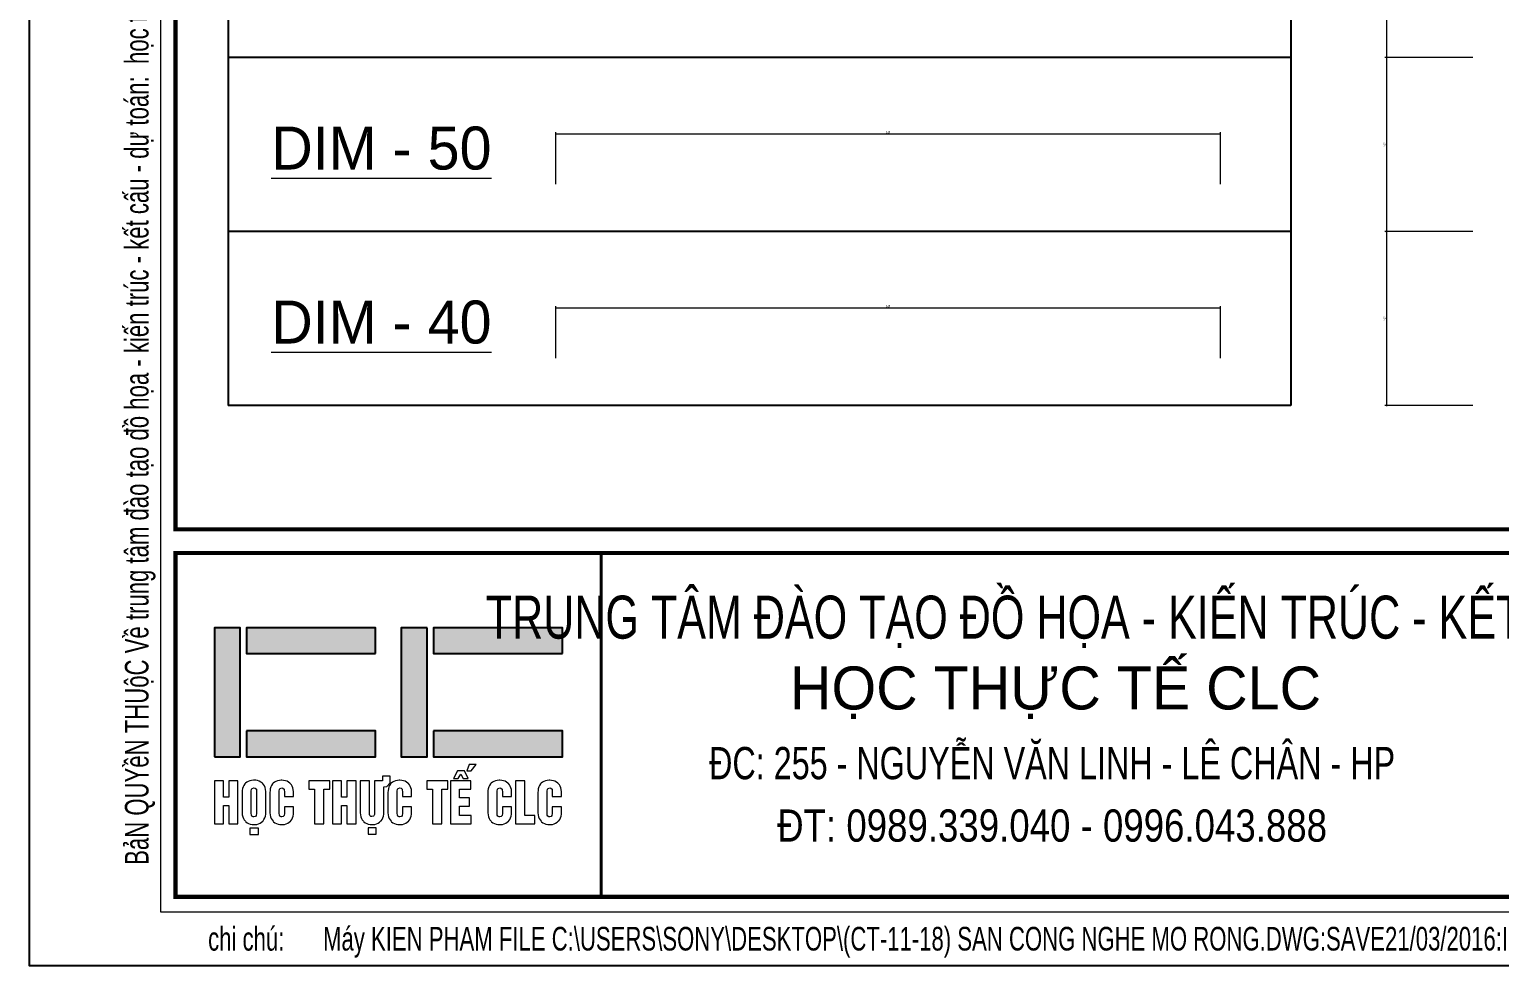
# Model space of a CAD drawing. Header units: centimetres. Extents: x 21448 to 61951, y 7284 to 18464.
# Drawn here: x 49165 to 50534, y 15494 to 16366 of the extents above; entities that cross this region are included whole.
import ezdxf
from ezdxf.enums import TextEntityAlignment as Align

# ---------------------------------------------------------------- set-up
doc = ezdxf.new("R2010")
doc.units = ezdxf.units.CM
doc.header["$MEASUREMENT"] = 0
doc.set_wipeout_variables(frame=1)
for name, color, linetype, lineweight in [('CAT', 1, 'Continuous', 40), ('DIM', 177, 'Continuous', 20), ('TEXT', 2, 'Continuous', 20), ('THAY', 7, 'Continuous', 25)]:
    doc.layers.add(name, color=color, linetype=linetype, lineweight=lineweight)
doc.styles.add('Arch-Dim', font='hoatbif.shx', dxfattribs={"width": 0.65})
doc.styles.add('TBV', font='VHHELS_0.TTF', dxfattribs={"width": 0.9, "height": 320})
doc.styles.add('tenbv', font='VHHELS_0.TTF', dxfattribs={"height": 400})
doc.styles.add('text11', font='VHAVAN_2.TTF', dxfattribs={"width": 0.7, "height": 200})
doc.styles.add('TXTDIM', font='VNARIAL_1.TTF', dxfattribs={"width": 0.7})
doc.styles.add('VnAvantH', font='VHARIAL_0.TTF')
doc.dimstyles.new('LAYOUT', dxfattribs={"dimscale": 0, "dimtxt": 2, "dimasz": 0.3, "dimexe": 1.5, "dimexo": 0, "dimgap": 0.5, "dimtad": 1, "dimdec": 0, "dimzin": 12, "dimdsep": 46, "dimtxsty": 'TXTDIM', "dimblk": 'SLASH', "dimcen": 1.5, "dimclrd": 256, "dimclre": 256, "dimclrt": 2, "dimadec": 0, "dimazin": 0, "dimtfac": 1, "dimtdec": 0, "dimtix": 1, "dimtmove": 0, "dimatfit": 3, "dimldrblk": 'CLOSEDBLANK', "dimfxl": 2, "dimtolj": 1, "dimtzin": 0, "dimlwd": 9, "dimlwe": 9, "dimarcsym": 1})

# ---------------------------------------------------------------- blocks, each defined once
blk = doc.blocks.new('SLASH')
at = {"layer": 'DIM', "color": 16}
blk.add_line((-1.2, 0), (1.2, 0), dxfattribs=at)
at = {"layer": 'DIM', "color": 16, "linetype": 'Continuous'}
blk.add_line((-0.6, -0.6), (0.6, 0.6), dxfattribs=at)
blk = doc.blocks.new('*D155')
at = {"layer": 'Defpoints', "color": 0}
for p in [(50508.6, 16501.3), (50428.2, 16339.4), (50508.6, 16339.4)]:
    blk.add_point(p, dxfattribs=at)
at = {"layer": 'DIM', "lineweight": 9}
for p, q in [((50508.6, 16501.3), (50426.7, 16501.3)), ((50428.2, 16501), (50428.2, 16339.7)), ((50508.6, 16339.4), (50426.7, 16339.4))]:
    blk.add_line(p, q, dxfattribs=at)
at = {"layer": 'DIM', "lineweight": 9, "xscale": 0.3, "yscale": 0.3, "zscale": 0.3}
for p, rotation in [((50428.2, 16501.3), 90), ((50428.2, 16339.4), 270)]:
    blk.add_blockref('SLASH', p, dxfattribs=dict(at, rotation=rotation))
at = {"layer": 'DIM', "color": 2, "insert": (50426.7, 16420.3), "char_height": 2, "attachment_point": 5, "rotation": 90, "style": 'TXTDIM'}
blk.add_mtext('\\A1;162', dxfattribs=at)
blk = doc.blocks.new('_ClosedBlank')
at = {"color": 0, "linetype": 'ByBlock', "lineweight": -2}
for p, q in [((-1, 0.2), (0, 0)), ((-1, 0.2), (-1, -0.2)), ((0, 0), (-1, -0.2))]:
    blk.add_line(p, q, dxfattribs=at)
blk = doc.blocks.new('*D157')
at = {"layer": 'Defpoints', "color": 0}
for p in [(50508.6, 16339.4), (50428.2, 16177.4), (50508.6, 16177.4)]:
    blk.add_point(p, dxfattribs=at)
at = {"layer": 'DIM', "lineweight": 9}
for p, q in [((50508.6, 16339.4), (50426.7, 16339.4)), ((50428.2, 16339.1), (50428.2, 16177.7)), ((50508.6, 16177.4), (50426.7, 16177.4))]:
    blk.add_line(p, q, dxfattribs=at)
at = {"layer": 'DIM', "lineweight": 9, "xscale": 0.3, "yscale": 0.3, "zscale": 0.3}
for p, rotation in [((50428.2, 16339.4), 90), ((50428.2, 16177.4), 270)]:
    blk.add_blockref('SLASH', p, dxfattribs=dict(at, rotation=rotation))
at = {"layer": 'DIM', "color": 2, "insert": (50426.7, 16258.4), "char_height": 2, "attachment_point": 5, "rotation": 90, "style": 'TXTDIM'}
blk.add_mtext('\\A1;162', dxfattribs=at)
blk = doc.blocks.new('*D158')
at = {"layer": 'Defpoints', "color": 0}
for p in [(50508.6, 16177.4), (50428.2, 16015.5), (50508.6, 16015.5)]:
    blk.add_point(p, dxfattribs=at)
at = {"layer": 'DIM', "lineweight": 9}
for p, q in [((50508.6, 16177.4), (50426.7, 16177.4)), ((50428.2, 16177.1), (50428.2, 16015.8)), ((50508.6, 16015.5), (50426.7, 16015.5))]:
    blk.add_line(p, q, dxfattribs=at)
at = {"layer": 'DIM', "lineweight": 9, "xscale": 0.3, "yscale": 0.3, "zscale": 0.3}
for p, rotation in [((50428.2, 16177.4), 90), ((50428.2, 16015.5), 270)]:
    blk.add_blockref('SLASH', p, dxfattribs=dict(at, rotation=rotation))
at = {"layer": 'DIM', "color": 2, "insert": (50426.7, 16096.5), "char_height": 2, "attachment_point": 5, "rotation": 90, "style": 'TXTDIM'}
blk.add_mtext('\\A1;162', dxfattribs=at)
blk = doc.blocks.new('KhungA3')
blk.add_wipeout([(140, 3560), (140, 28561), (40095, 28561), (40140, 28561), (40140, 3560), (40780, 3560), (40780, 29201), (-1220, 29201), (-1220, -500), (40780, -500), (40780, 3560)])
at = {"layer": 'CAT', "true_color": 0xe60000}
h = blk.add_hatch(color=1, dxfattribs=at)
h.paths.add_polyline_path([(2482, 2644), (2242, 2644), (2242, 1444), (2482, 1444)])
h.paths.add_polyline_path([(2542, 1684), (2542, 1444), (3742, 1444), (3742, 1684)])
at = {"layer": 'TEXT', "true_color": 0xf0f000}
h = blk.add_hatch(color=2, dxfattribs=at)
h.paths.add_polyline_path([(3742, 2404), (3742, 2644), (2542, 2644), (2542, 2404)])
h.paths.add_polyline_path([(2002, 2404), (2002, 2644), (802, 2644), (802, 2404)])
h.paths.add_polyline_path([(802, 1684), (802, 1444), (2002, 1444), (2002, 1684)])
h.paths.add_polyline_path([(502, 1444), (742, 1444), (742, 2644), (502, 2644)])
for points in [[(502, 1444), (742, 1444), (742, 2644), (502, 2644), (502, 1444)], [(2002, 2404), (2002, 2644), (802, 2644), (802, 2404), (2002, 2404)], [(2482, 2644), (2242, 2644), (2242, 1444), (2482, 1444), (2482, 2644)], [(3742, 2404), (3742, 2644), (2542, 2644), (2542, 2404), (3742, 2404)], [(802, 1684), (802, 1444), (2002, 1444), (2002, 1684), (802, 1684)], [(2542, 1684), (2542, 1444), (3742, 1444), (3742, 1684), (2542, 1684)]]:
    blk.add_lwpolyline(points, close=True)
at = {"layer": 'CAT', "color": 250}
blk.add_line((4103, 3340), (4103, 140), dxfattribs=at)
at = {"layer": 'CAT', "color": 16, "const_width": 39.5}
for points in [[(40140, 3560), (140, 3560), (140, 28561), (40140, 28561)], [(140, 140), (40140, 140), (40140, 3340), (140, 3340)]]:
    blk.add_lwpolyline(points, close=True, dxfattribs=at)
at = {"layer": 'Defpoints', "color": 250}
blk.add_lwpolyline([(-1220, 29201), (40780, 29201), (40780, -500), (-1220, -500)], close=True, dxfattribs=at)
at = {"layer": 'DIM', "color": 7, "lineweight": 0}
for p, q in [((2873, 1373), (2853, 1312)), ((2938, 1373), (2873, 1373)), ((2893, 1312), (2938, 1373)), ((2140, 1264), (2068, 1264)), ((2068, 1264), (2068, 1219)), ((2140, 1201), (2140, 1264)), ((2766, 1312), (2728, 1243)), ((2728, 1243), (2773, 1243)), ((2832, 1312), (2766, 1312)), ((2773, 1243), (2797, 1282)), ((2797, 1282), (2817, 1243)), ((2817, 1243), (2865, 1243)), ((2865, 1243), (2832, 1312)), ((2853, 1312), (2893, 1312)), ((587, 1219), (502, 1219)), ((502, 1219), (502, 819)), ((587, 1069), (587, 1219)), ((722, 1219), (637, 1219)), ((637, 1219), (637, 1069)), ((722, 819), (722, 1219)), ((761, 1130), (760, 1111)), ((760, 1111), (760, 928)), ((764, 1148), (761, 1130)), ((770, 1164), (764, 1148)), ((777, 1178), (770, 1164)), ((786, 1191), (777, 1178)), ((792, 1198), (786, 1191)), ((803, 1207), (792, 1198)), ((817, 1215), (803, 1207)), ((832, 1221), (817, 1215)), ((848, 1224), (832, 1221)), ((846, 1125), (849, 1142)), ((846, 1118), (846, 1125)), ((846, 920), (846, 1118)), ((866, 1226), (848, 1224)), ((849, 1142), (855, 1150)), ((855, 1150), (871, 1155)), ((871, 1226), (866, 1226)), ((889, 1225), (871, 1226)), ((871, 1155), (882, 1153)), ((882, 1153), (893, 1142)), ((905, 1222), (889, 1225)), ((893, 1142), (894, 1137)), ((894, 1137), (895, 1118)), ((895, 1118), (895, 920)), ((920, 1217), (905, 1222)), ((934, 1209), (920, 1217)), ((947, 1200), (934, 1209)), ((951, 1197), (947, 1200)), ((961, 1185), (951, 1197)), ((969, 1172), (961, 1185)), ((975, 1157), (969, 1172)), ((979, 1140), (975, 1157)), ((981, 1121), (979, 1140)), ((981, 1111), (981, 1121)), ((981, 928), (981, 1111)), ((1020, 1130), (1019, 1110)), ((1019, 1110), (1019, 928)), ((1023, 1147), (1020, 1130)), ((1028, 1164), (1023, 1147)), ((1035, 1178), (1028, 1164)), ((1044, 1191), (1035, 1178)), ((1050, 1197), (1044, 1191)), ((1062, 1207), (1050, 1197)), ((1075, 1215), (1062, 1207)), ((1090, 1220), (1075, 1215)), ((1107, 1224), (1090, 1220)), ((1105, 1125), (1108, 1142)), ((1105, 1118), (1105, 1125)), ((1105, 920), (1105, 1118)), ((1124, 1226), (1107, 1224)), ((1108, 1142), (1114, 1150)), ((1114, 1150), (1129, 1154)), ((1129, 1226), (1124, 1226)), ((1147, 1224), (1129, 1226)), ((1129, 1154), (1141, 1152)), ((1141, 1152), (1151, 1141)), ((1164, 1221), (1147, 1224)), ((1151, 1141), (1152, 1136)), ((1152, 1136), (1154, 1118)), ((1154, 1118), (1154, 1073)), ((1179, 1216), (1164, 1221)), ((1193, 1209), (1179, 1216)), ((1206, 1199), (1193, 1209)), ((1209, 1196), (1206, 1199)), ((1219, 1184), (1209, 1196)), ((1227, 1171), (1219, 1184)), ((1233, 1156), (1227, 1171)), ((1237, 1138), (1233, 1156)), ((1239, 1119), (1237, 1138)), ((1240, 1110), (1239, 1119)), ((1240, 1073), (1240, 1110)), ((1576, 1219), (1380, 1219)), ((1380, 1219), (1380, 1142)), ((1380, 1142), (1435, 1142)), ((1435, 1142), (1435, 819)), ((1521, 819), (1521, 1142)), ((1521, 1142), (1576, 1142)), ((1576, 1142), (1576, 1219)), ((1686, 1219), (1601, 1219)), ((1601, 1219), (1601, 819)), ((1686, 1069), (1686, 1219)), ((1821, 1219), (1735, 1219)), ((1735, 1219), (1735, 1069)), ((1821, 819), (1821, 1219)), ((1945, 1220), (1859, 1220)), ((1859, 1220), (1859, 928)), ((1945, 927), (1945, 1220)), ((1994, 1220), (1994, 927)), ((2068, 1219), (1994, 1220)), ((2080, 928), (2081, 1164)), ((2081, 1164), (2107, 1166)), ((2107, 1166), (2140, 1201)), ((2119, 1130), (2118, 1110)), ((2118, 1110), (2118, 928)), ((2122, 1147), (2119, 1130)), ((2127, 1164), (2122, 1147)), ((2134, 1178), (2127, 1164)), ((2143, 1191), (2134, 1178)), ((2149, 1197), (2143, 1191)), ((2161, 1207), (2149, 1197)), ((2174, 1215), (2161, 1207)), ((2189, 1220), (2174, 1215)), ((2206, 1224), (2189, 1220)), ((2203, 1118), (2204, 1125)), ((2203, 920), (2203, 1118)), ((2204, 1125), (2207, 1142)), ((2223, 1226), (2206, 1224)), ((2207, 1142), (2213, 1150)), ((2213, 1150), (2228, 1154)), ((2228, 1226), (2223, 1226)), ((2246, 1224), (2228, 1226)), ((2228, 1154), (2240, 1152)), ((2240, 1152), (2250, 1141)), ((2262, 1221), (2246, 1224)), ((2250, 1141), (2251, 1136)), ((2251, 1136), (2253, 1118)), ((2253, 1118), (2253, 1073)), ((2278, 1216), (2262, 1221)), ((2292, 1209), (2278, 1216)), ((2304, 1199), (2292, 1209)), ((2308, 1196), (2304, 1199)), ((2318, 1184), (2308, 1196)), ((2326, 1171), (2318, 1184)), ((2332, 1156), (2326, 1171)), ((2336, 1138), (2332, 1156)), ((2338, 1119), (2336, 1138)), ((2338, 1110), (2338, 1119)), ((2338, 1073), (2338, 1110)), ((2675, 1219), (2479, 1219)), ((2479, 1219), (2479, 1142)), ((2479, 1142), (2534, 1142)), ((2534, 1142), (2534, 819)), ((2620, 819), (2620, 1142)), ((2620, 1142), (2675, 1142)), ((2675, 1142), (2675, 1219)), ((2890, 1220), (2699, 1220)), ((2699, 1220), (2699, 819)), ((2785, 1062), (2785, 1142)), ((2785, 1142), (2890, 1142)), ((2890, 1142), (2890, 1220)), ((3049, 1130), (3048, 1110)), ((3048, 1110), (3048, 928)), ((3052, 1147), (3049, 1130)), ((3057, 1164), (3052, 1147)), ((3064, 1178), (3057, 1164)), ((3074, 1191), (3064, 1178)), ((3079, 1197), (3074, 1191)), ((3091, 1207), (3079, 1197)), ((3105, 1215), (3091, 1207)), ((3120, 1220), (3105, 1215)), ((3136, 1224), (3120, 1220)), ((3134, 1125), (3137, 1142)), ((3134, 1118), (3134, 1125)), ((3134, 920), (3134, 1118)), ((3154, 1226), (3136, 1224)), ((3137, 1142), (3143, 1150)), ((3143, 1150), (3159, 1154)), ((3159, 1226), (3154, 1226)), ((3177, 1224), (3159, 1226)), ((3159, 1154), (3170, 1152)), ((3170, 1152), (3180, 1141)), ((3193, 1221), (3177, 1224)), ((3180, 1141), (3182, 1136)), ((3182, 1136), (3183, 1118)), ((3183, 1118), (3183, 1073)), ((3208, 1216), (3193, 1221)), ((3222, 1209), (3208, 1216)), ((3235, 1199), (3222, 1209)), ((3239, 1196), (3235, 1199)), ((3249, 1184), (3239, 1196)), ((3257, 1171), (3249, 1184)), ((3263, 1156), (3257, 1171)), ((3267, 1138), (3263, 1156)), ((3269, 1119), (3267, 1138)), ((3269, 1110), (3269, 1119)), ((3269, 1073), (3269, 1110)), ((3393, 1219), (3307, 1219)), ((3307, 1219), (3307, 819)), ((3393, 896), (3393, 1219)), ((3515, 1130), (3514, 1110)), ((3514, 1110), (3514, 928)), ((3518, 1147), (3515, 1130)), ((3523, 1164), (3518, 1147)), ((3530, 1178), (3523, 1164)), ((3539, 1191), (3530, 1178)), ((3545, 1197), (3539, 1191)), ((3557, 1207), (3545, 1197)), ((3570, 1215), (3557, 1207)), ((3585, 1220), (3570, 1215)), ((3601, 1224), (3585, 1220)), ((3599, 1125), (3602, 1142)), ((3599, 1118), (3599, 1125)), ((3599, 920), (3599, 1118)), ((3619, 1226), (3601, 1224)), ((3602, 1142), (3609, 1150)), ((3609, 1150), (3624, 1154)), ((3624, 1226), (3619, 1226)), ((3642, 1224), (3624, 1226)), ((3624, 1154), (3635, 1152)), ((3635, 1152), (3646, 1141)), ((3658, 1221), (3642, 1224)), ((3646, 1141), (3647, 1136)), ((3647, 1136), (3648, 1118)), ((3648, 1118), (3648, 1073)), ((3673, 1216), (3658, 1221)), ((3687, 1209), (3673, 1216)), ((3700, 1199), (3687, 1209)), ((3704, 1196), (3700, 1199)), ((3714, 1184), (3704, 1196)), ((3722, 1171), (3714, 1184)), ((3728, 1156), (3722, 1171)), ((3732, 1138), (3728, 1156)), ((3734, 1119), (3732, 1138)), ((3734, 1110), (3734, 1119)), ((3734, 1073), (3734, 1110)), ((637, 1069), (587, 1069)), ((587, 819), (587, 989)), ((587, 989), (637, 989)), ((637, 989), (637, 819)), ((1154, 1073), (1240, 1073)), ((1240, 979), (1154, 979)), ((1154, 979), (1154, 920)), ((1240, 928), (1240, 979)), ((1735, 1069), (1686, 1069)), ((1686, 819), (1686, 989)), ((1686, 989), (1735, 989)), ((1735, 989), (1735, 819)), ((2253, 1073), (2338, 1073)), ((2338, 979), (2253, 979)), ((2253, 979), (2253, 920)), ((2338, 928), (2338, 979)), ((2877, 1062), (2785, 1062)), ((2785, 896), (2785, 985)), ((2785, 985), (2877, 985)), ((2877, 985), (2877, 1062)), ((3183, 1073), (3269, 1073)), ((3269, 979), (3183, 979)), ((3183, 979), (3183, 920)), ((3269, 928), (3269, 979)), ((3648, 1073), (3734, 1073)), ((3734, 979), (3648, 979)), ((3648, 979), (3648, 920)), ((3734, 928), (3734, 979)), ((760, 928), (761, 921)), ((761, 921), (762, 902)), ((762, 902), (766, 885)), ((766, 885), (772, 870)), ((772, 870), (781, 856)), ((781, 856), (791, 844)), ((791, 844), (795, 839)), ((795, 839), (807, 830)), ((807, 830), (821, 822)), ((821, 822), (836, 817)), ((848, 901), (846, 920)), ((852, 892), (848, 901)), ((864, 884), (852, 892)), ((871, 884), (864, 884)), ((885, 889), (871, 884)), ((892, 898), (885, 889)), ((895, 915), (892, 898)), ((895, 920), (895, 915)), ((912, 819), (927, 825)), ((927, 825), (940, 834)), ((940, 834), (952, 844)), ((952, 844), (955, 848)), ((955, 848), (964, 861)), ((964, 861), (972, 876)), ((972, 876), (977, 892)), ((977, 892), (980, 909)), ((980, 909), (981, 928)), ((1019, 928), (1019, 921)), ((1019, 921), (1021, 902)), ((1021, 902), (1025, 885)), ((1025, 885), (1031, 870)), ((1031, 870), (1039, 856)), ((1039, 856), (1049, 844)), ((1049, 844), (1054, 839)), ((1054, 839), (1066, 830)), ((1066, 830), (1080, 822)), ((1080, 822), (1095, 817)), ((1107, 901), (1105, 920)), ((1110, 892), (1107, 901)), ((1123, 884), (1110, 892)), ((1129, 884), (1123, 884)), ((1144, 889), (1129, 884)), ((1151, 898), (1144, 889)), ((1154, 915), (1151, 898)), ((1154, 920), (1154, 915)), ((1170, 819), (1185, 825)), ((1185, 825), (1198, 834)), ((1198, 834), (1210, 844)), ((1210, 844), (1213, 848)), ((1213, 848), (1223, 861)), ((1223, 861), (1230, 875)), ((1230, 875), (1235, 891)), ((1235, 891), (1238, 909)), ((1238, 909), (1240, 928)), ((1859, 928), (1859, 921)), ((1859, 921), (1861, 902)), ((1861, 902), (1865, 885)), ((1865, 885), (1871, 870)), ((1871, 870), (1879, 856)), ((1879, 856), (1890, 844)), ((1890, 844), (1894, 839)), ((1894, 839), (1906, 830)), ((1906, 830), (1920, 822)), ((1920, 822), (1935, 817)), ((1946, 907), (1945, 927)), ((1949, 897), (1946, 907)), ((1959, 888), (1949, 897)), ((1969, 887), (1959, 888)), ((1985, 891), (1969, 887)), ((1988, 895), (1985, 891)), ((1993, 907), (1988, 895)), ((1994, 927), (1993, 907)), ((2011, 819), (2026, 825)), ((2026, 825), (2039, 834)), ((2039, 834), (2050, 844)), ((2050, 844), (2054, 848)), ((2054, 848), (2063, 861)), ((2063, 861), (2071, 876)), ((2071, 876), (2076, 892)), ((2076, 892), (2079, 909)), ((2079, 909), (2080, 928)), ((2118, 928), (2118, 921)), ((2118, 921), (2120, 902)), ((2120, 902), (2124, 885)), ((2124, 885), (2130, 870)), ((2130, 870), (2138, 856)), ((2138, 856), (2148, 844)), ((2148, 844), (2152, 839)), ((2152, 839), (2165, 830)), ((2165, 830), (2178, 822)), ((2178, 822), (2194, 817)), ((2206, 901), (2203, 920)), ((2209, 892), (2206, 901)), ((2222, 884), (2209, 892)), ((2228, 884), (2222, 884)), ((2243, 889), (2228, 884)), ((2249, 898), (2243, 889)), ((2253, 915), (2249, 898)), ((2253, 920), (2253, 915)), ((2269, 819), (2284, 825)), ((2284, 825), (2297, 834)), ((2297, 834), (2309, 844)), ((2309, 844), (2312, 848)), ((2312, 848), (2321, 861)), ((2321, 861), (2329, 875)), ((2329, 875), (2334, 891)), ((2334, 891), (2337, 909)), ((2337, 909), (2338, 928)), ((2894, 896), (2785, 896)), ((2894, 819), (2894, 896)), ((3048, 928), (3048, 921)), ((3048, 921), (3050, 902)), ((3050, 902), (3054, 885)), ((3054, 885), (3060, 870)), ((3060, 870), (3068, 856)), ((3068, 856), (3079, 844)), ((3079, 844), (3083, 839)), ((3083, 839), (3095, 830)), ((3095, 830), (3109, 822)), ((3109, 822), (3124, 817)), ((3136, 901), (3134, 920)), ((3140, 892), (3136, 901)), ((3152, 884), (3140, 892)), ((3159, 884), (3152, 884)), ((3173, 889), (3159, 884)), ((3180, 898), (3173, 889)), ((3183, 915), (3180, 898)), ((3183, 920), (3183, 915)), ((3200, 819), (3214, 825)), ((3214, 825), (3227, 834)), ((3227, 834), (3239, 844)), ((3239, 844), (3242, 848)), ((3242, 848), (3252, 861)), ((3252, 861), (3259, 875)), ((3259, 875), (3265, 891)), ((3265, 891), (3268, 909)), ((3268, 909), (3269, 928)), ((3486, 896), (3393, 896)), ((3486, 819), (3486, 896)), ((3514, 928), (3514, 921)), ((3514, 921), (3515, 902)), ((3515, 902), (3519, 885)), ((3519, 885), (3526, 870)), ((3526, 870), (3534, 856)), ((3534, 856), (3544, 844)), ((3544, 844), (3548, 839)), ((3548, 839), (3560, 830)), ((3560, 830), (3574, 822)), ((3574, 822), (3589, 817)), ((3601, 901), (3599, 920)), ((3605, 892), (3601, 901)), ((3617, 884), (3605, 892)), ((3624, 884), (3617, 884)), ((3639, 889), (3624, 884)), ((3645, 898), (3639, 889)), ((3648, 915), (3645, 898)), ((3648, 920), (3648, 915)), ((3665, 819), (3679, 825)), ((3679, 825), (3693, 834)), ((3693, 834), (3704, 844)), ((3704, 844), (3708, 848)), ((3708, 848), (3717, 861)), ((3717, 861), (3725, 875)), ((3725, 875), (3730, 891)), ((3730, 891), (3733, 909)), ((3733, 909), (3734, 928)), ((502, 819), (587, 819)), ((637, 819), (722, 819)), ((912, 781), (832, 781)), ((832, 781), (832, 722)), ((832, 722), (912, 722)), ((836, 817), (853, 814)), ((853, 814), (871, 813)), ((871, 813), (879, 813)), ((879, 813), (896, 815)), ((896, 815), (912, 819)), ((912, 722), (912, 781)), ((1095, 817), (1111, 814)), ((1111, 814), (1129, 813)), ((1129, 813), (1137, 813)), ((1137, 813), (1155, 815)), ((1155, 815), (1170, 819)), ((1435, 819), (1521, 819)), ((1601, 819), (1686, 819)), ((1735, 819), (1821, 819)), ((1935, 817), (1952, 814)), ((2009, 784), (1935, 784)), ((1935, 784), (1935, 725)), ((1935, 725), (2009, 725)), ((1952, 814), (1969, 813)), ((1969, 813), (1978, 813)), ((1978, 813), (1995, 815)), ((1995, 815), (2011, 819)), ((2009, 725), (2009, 784)), ((2194, 817), (2210, 814)), ((2210, 814), (2228, 813)), ((2228, 813), (2236, 813)), ((2236, 813), (2253, 815)), ((2253, 815), (2269, 819)), ((2534, 819), (2620, 819)), ((2699, 819), (2894, 819)), ((3124, 817), (3141, 814)), ((3141, 814), (3159, 813)), ((3159, 813), (3166, 813)), ((3166, 813), (3184, 815)), ((3184, 815), (3200, 819)), ((3307, 819), (3486, 819)), ((3589, 817), (3606, 814)), ((3606, 814), (3624, 813)), ((3624, 813), (3632, 813)), ((3632, 813), (3649, 815)), ((3649, 815), (3665, 819))]:
    blk.add_line(p, q, dxfattribs=at)
at = {"layer": 'DIM', "color": 250}
blk.add_line((140, 140), (40140, 140), dxfattribs=at)
for points in [[(502, 1444), (742, 1444), (742, 2644), (502, 2644), (502, 1444)], [(2002, 2404), (2002, 2644), (802, 2644), (802, 2404), (2002, 2404)]]:
    blk.add_lwpolyline(points, close=True, dxfattribs=at)
at = {"layer": 'TEXT', "color": 250}
blk.add_lwpolyline([(0, 28701), (0, 0), (40280, 0), (40280, 28701)], close=True, dxfattribs=at)
at = {"layer": 'TEXT', "color": 250, "style": 'Arch-Dim', "width": 0.7}
blk.add_text('B¶N QUYÒN THUéC VÒ trung t©m ®µo t¹o ®å häa - kiÕn tróc - kÕt cÊu - dù to¸n:  häc thùc tÕ clc DT: 0989.339.040  ./. Facebook: HocthucteCLC ./. Mail: HocthucteCLC@gmail.com', height=220, rotation=90, dxfattribs=at).set_placement((-111, 438))
at = {"layer": 'TEXT', "color": 7, "style": 'tenbv', "width": 0.75}
blk.add_text('trung t©m ®µo t¹o ®å häa - kiÕn tróc - kÕt cÊu', height=400, dxfattribs=at).set_placement((8333, 2543), align=Align.CENTER)
at = {"layer": 'TEXT', "color": 7, "style": 'tenbv'}
blk.add_text('häc thùc tÕ clc', height=400, dxfattribs=at).set_placement((8333, 1884), align=Align.CENTER)
at = {"layer": 'TEXT', "color": 250, "style": 'text11'}
for s, width, p in [('®c: 255 - nguyÔn v¨n linh - lª ch©n - hp', 0.75, (8301, 1235)), ('®t: 0989.339.040 - 0996.043.888', 0.85, (8301, 654))]:
    blk.add_text(s, height=300, dxfattribs=dict(at, width=width)).set_placement(p, align=Align.CENTER)
at = {"layer": 'TEXT', "color": 250, "style": 'Arch-Dim', "width": 0.7}
blk.add_text('chi chó:', height=220, dxfattribs=at).set_placement((444, -360))
at = {"layer": 'TEXT', "color": 250, "style": 'VnAvantH'}
for tag, p in [('TENBV1', (36103, 2390)), ('TENBVE2', (36130, 1905)), ('TENBVE3', (36130, 1411))]:
    blk.add_attdef(tag, text='', height=250, dxfattribs=at).set_placement(p, align=Align.CENTER)
at = {"layer": 'TEXT', "color": 250}
for tag, height, style, width, p in [('GHICHU1', 250, 'text11', 0.7, (26205, 442)), ('01', 300, 'VnAvantH', 0.85, (39795, 405))]:
    blk.add_attdef(tag, text='', height=height, dxfattribs=dict(at, style=style, width=width)).set_placement(p, align=Align.CENTER)
at = {"layer": 'TEXT', "color": 7, "style": 'VnAvantH', "width": 0.85}
blk.add_attdef('KT-01', text='', height=300, dxfattribs=at).set_placement((39395, 409), align=Align.CENTER)
at = {"layer": 'TEXT', "color": 250, "style": 'Arch-Dim', "width": 0.7}
blk.add_attdef('GHICHU', (1514, -360), '', height=220, dxfattribs=at)
blk = doc.blocks.new('*D179')
at = {"layer": 'Defpoints', "color": 0}
for p in [(50273.7, 16268.5), (49654.9, 16221.7), (50273.7, 16221.7)]:
    blk.add_point(p, dxfattribs=at)
at = {"layer": 'DIM', "lineweight": 9}
for p, q in [((49654.9, 16221.7), (49654.9, 16270)), ((49655.2, 16268.5), (50273.4, 16268.5)), ((50273.7, 16221.7), (50273.7, 16270))]:
    blk.add_line(p, q, dxfattribs=at)
at = {"layer": 'DIM', "lineweight": 9, "xscale": 0.3, "yscale": 0.3, "zscale": 0.3, "rotation": 180}
blk.add_blockref('SLASH', (49654.9, 16268.5), dxfattribs=at)
at = {"layer": 'DIM', "lineweight": 9, "xscale": 0.3, "yscale": 0.3, "zscale": 0.3}
blk.add_blockref('SLASH', (50273.7, 16268.5), dxfattribs=at)
at = {"layer": 'DIM', "color": 2, "insert": (49964.3, 16270), "char_height": 2, "attachment_point": 5, "style": 'TXTDIM'}
blk.add_mtext('\\A1;619', dxfattribs=at)
blk = doc.blocks.new('*D180')
at = {"layer": 'Defpoints', "color": 0}
for p in [(50273.7, 16106.5), (49654.9, 16059.8), (50273.7, 16059.8)]:
    blk.add_point(p, dxfattribs=at)
at = {"layer": 'DIM', "lineweight": 9}
for p, q in [((49654.9, 16059.8), (49654.9, 16108)), ((49655.2, 16106.5), (50273.4, 16106.5)), ((50273.7, 16059.8), (50273.7, 16108))]:
    blk.add_line(p, q, dxfattribs=at)
at = {"layer": 'DIM', "lineweight": 9, "xscale": 0.3, "yscale": 0.3, "zscale": 0.3, "rotation": 180}
blk.add_blockref('SLASH', (49654.9, 16106.5), dxfattribs=at)
at = {"layer": 'DIM', "lineweight": 9, "xscale": 0.3, "yscale": 0.3, "zscale": 0.3}
blk.add_blockref('SLASH', (50273.7, 16106.5), dxfattribs=at)
at = {"layer": 'DIM', "color": 2, "insert": (49964.3, 16108.1), "char_height": 2, "attachment_point": 5, "style": 'TXTDIM'}
blk.add_mtext('\\A1;619', dxfattribs=at)

msp = doc.modelspace()

# ---------------------------------------------------------------- dimensions: what is measured, and where the dimension line sits
at = {"layer": 'DIM'}
for base, p1, p2, picture, middle in [((50428.2, 16339.4), (50508.6, 16501.3), (50508.6, 16339.4), '*D155', (50426.7, 16420.3)), ((50428.2, 16177.4), (50508.6, 16339.4), (50508.6, 16177.4), '*D157', (50426.7, 16258.4)), ((50428.2, 16015.5), (50508.6, 16177.4), (50508.6, 16015.5), '*D158', (50426.7, 16096.5))]:
    dim = msp.add_linear_dim(base=base, p1=p1, p2=p2, angle=90, dimstyle='LAYOUT', override={"dimscale": 1}, dxfattribs=at)
    dim.commit()
    dim.dimension.update_dxf_attribs({"geometry": picture, "text_midpoint": middle})

# ---------------------------------------------------------------- next in the draw order: block references
at = {"layer": 'THAY'}
ref = msp.add_blockref('KhungA3', (49286.9, 15544.4), dxfattribs=dict(at, xscale=0.09999999997671694, yscale=0.1000000000058208, zscale=0.0999999999789809))
ref.add_attrib('GHICHU', 'M¸y KIEN PHAM FILE C:\\USERS\\SONY\\DESKTOP\\(CT-11-18) SAN CONG NGHE MO RONG.DWG:SAVE21/03/2016:IN15/05/2013:TIME:12:34 PM', (49438.3, 15508.5), dxfattribs={"layer": 'TEXT', "color": 250, "height": 22, "style": 'Arch-Dim', "width": 0.7})

# ---------------------------------------------------------------- next in the draw order: linework, layer by layer
for p, q in [((49349.8, 17977.2), (49349.8, 16015.5)), ((50339.3, 17977.2), (50339.3, 16015.5)), ((50339.3, 16339.4), (49349.8, 16339.4)), ((50339.3, 16177.4), (49349.8, 16177.4)), ((50339.3, 16015.5), (49349.8, 16015.5))]:
    msp.add_line(p, q, dxfattribs=at)

# ---------------------------------------------------------------- next in the draw order: texts
at = {"layer": 'TEXT', "style": 'TBV'}
for s, p in [('%%Udim - 50', (49492.6, 16255.2)), ('%%Udim - 40', (49492.6, 16093.3))]:
    msp.add_text(s, height=40, dxfattribs=at).set_placement(p, align=Align.MIDDLE_CENTER)

# ---------------------------------------------------------------- next in the draw order: dimensions: what is measured, and where the dimension line sits
at = {"layer": 'DIM'}
for base, p1, p2, picture, middle in [((50273.7, 16268.5), (49654.9, 16221.7), (50273.7, 16221.7), '*D179', (49964.3, 16270)), ((50273.7, 16106.5), (49654.9, 16059.8), (50273.7, 16059.8), '*D180', (49964.3, 16108.1))]:
    dim = msp.add_linear_dim(base=base, p1=p1, p2=p2, dimstyle='LAYOUT', override={"dimscale": 1}, dxfattribs=at)
    dim.commit()
    dim.dimension.update_dxf_attribs({"geometry": picture, "text_midpoint": middle})

doc.saveas('drawing.dxf')
